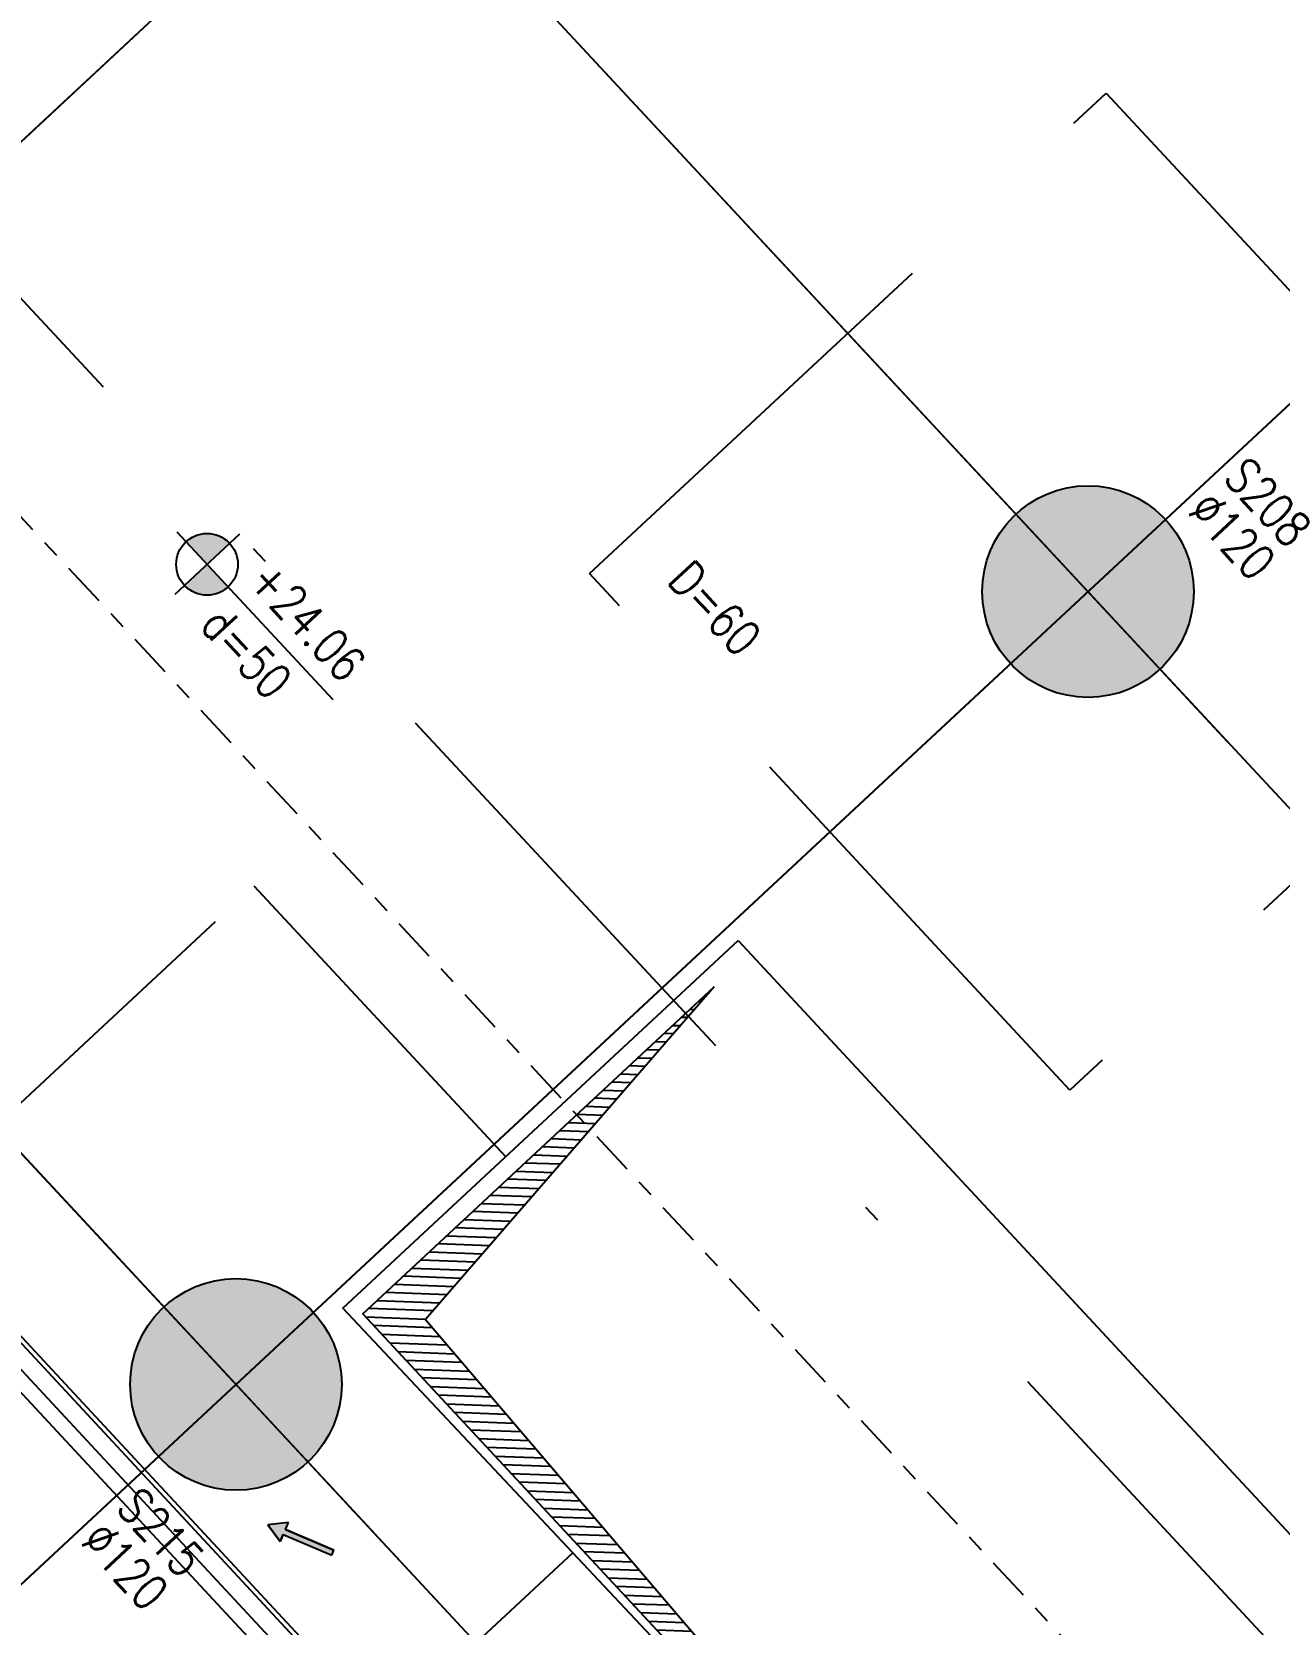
# Model space of a CAD drawing. Header units: inches. Extents: x 400392 to 401495, y 4543971 to 4544133.
# Drawn here: x 400490.23 to 400497.3, y 4544002.9 to 4544011.93 of the extents above; entities that cross this region are included whole.
import ezdxf

# ---------------------------------------------------------------- set-up
doc = ezdxf.new("R2010")
doc.units = ezdxf.units.IN
doc.header["$MEASUREMENT"] = 0
for name, pattern in [('AKS', [3, 2.5, -0.25, 0, -0.25]), ('CENTER', [2, 1.25, -0.25, 0.25, -0.25]), ('CONTINU', [0]), ('DASHDOT2', [0.5, 0.25, -0.125, 0, -0.125]), ('HIDDEN', [0.375, 0.25, -0.125])]:
    doc.linetypes.add(name, pattern=pattern)
doc.layers.add('A-DETL-GENF', color=92, linetype='Continuous', lineweight=9)
for name, color, linetype in [('aks prota', 2, 'AKS'), ('boşluk prota', 2, 'Continuous'), ('boşluk taraması prota', 252, 'Continuous'), ('kiriş prota', 6, 'Continuous'), ('kolon prota', 1, 'Continuous'), ('kolon tarama prota', 252, 'Continuous'), ('lkolon prota', 4, 'Continuous'), ('PRT-AL-TUNEL_EKSENI', 14, 'DASHDOT2'), ('skesit prota', 7, 'Continuous'), ('st-s_level (kot)', 6, 'Continuous'), ('st-s_levelmark (kot işareti)', 4, 'Continuous'), ('temel prota', 6, 'Continuous'), ('tkolon prota', 6, 'Continuous')]:
    doc.layers.add(name, color=color, linetype=linetype)
doc.styles.add('OLCU', font='romanstw.shx')
doc.styles.add('tkolon', font='romanstw.shx')

# ---------------------------------------------------------------- blocks, each defined once
blk = doc.blocks.new('+24.06 mekanik')
at = {"layer": 'kolon tarama prota'}
blk.add_hatch(color=253, dxfattribs=at).paths.add_polyline_path([(98749.47270859327, 182548.925664247), (98749.47270859327, 182666.925664247), (98787.56765244828, 182644.9315381576), (98937.01734024037, 182903.7859905888), (98963.01845017691, 182888.7742427677), (98813.56876238482, 182629.9197903365), (98851.66370623984, 182607.925664247)], flags=0)
at = {"layer": 'kolon tarama prota', "color": 253}
for p, q in [((114533.1414266164, 193490.4235080138), (93145.67981284576, 177951.523079527)), ((93197.93392177456, 177879.6014687271), (114585.3955355452, 193418.5018972139)), ((103396.8578221956, 185558.5966116774), (95389.51238363978, 179740.9196141368)), ((95405.18861631841, 179719.3431308968), (103412.5340548743, 185537.0201284374)), ((98937.01734024037, 182903.7859905888), (98787.56765244828, 182644.9315381576)), ((98787.56765244828, 182644.9315381576), (98937.01734024037, 182903.7859905888)), ((98813.56876238482, 182629.9197903365), (98963.01845017691, 182888.7742427677)), ((98813.56876238482, 182629.9197903365), (98963.01845017691, 182888.7742427677)), ((98963.01845017691, 182888.7742427677), (98937.01734024037, 182903.7859905888)), ((98963.01845017691, 182888.7742427677), (98937.01734024037, 182903.7859905888)), ((98787.56765244828, 182644.9315381576), (98749.47270859327, 182666.925664247)), ((98749.47270859327, 182666.925664247), (98749.47270859327, 182548.925664247)), ((98787.56765244828, 182644.9315381576), (98749.47270859327, 182666.925664247)), ((98749.47270859327, 182666.925664247), (98749.47270859327, 182548.925664247)), ((98749.47270859327, 182548.925664247), (98851.66370623984, 182607.925664247)), ((98851.66370623984, 182607.925664247), (98749.47270859327, 182548.925664247)), ((98851.66370623984, 182607.925664247), (98813.56876238482, 182629.9197903365)), ((98813.56876238482, 182629.9197903365), (98851.66370623984, 182607.925664247))]:
    blk.add_line(p, q, dxfattribs=at)
blk = doc.blocks.new('PLAN_KOT')
at = {"layer": 'st-s_levelmark (kot işareti)'}
h = blk.add_hatch(color=256, dxfattribs=at)
h.paths.add_polyline_path([(0, 17.5, 0.4142135623730951), (-17.5, 0), (0, 0)])
h.paths.add_polyline_path([(17.5, 0), (0, 0), (0, -17.5, 0.4142135623730951)])
for p, q in [((0, 25), (0, -25)), ((105, 0), (-25, 0))]:
    blk.add_line(p, q, dxfattribs=at)
blk.add_circle((0, 0), 17.5, dxfattribs=at)
at = {"layer": 'st-s_level (kot)', "color": 6, "style": 'OLCU', "width": 0.8}
for tag, p in [('KOT', (22.6700442370493, 9.780006943954504)), ('DÖŞEME_KALINLIĞI', (22.6700442370493, -27.62999305603444))]:
    blk.add_attdef(tag, p, '', height=20, dxfattribs=at)
blk = doc.blocks.new('A$C1a5ef8c2')
at = {"layer": 'boşluk taraması prota', "ltscale": 2}
h = blk.add_hatch(dxfattribs=at)
h.set_pattern_fill('ANSI31', color=256, scale=0.03000000000073284, angle=-47.07600604191619, style=0)
h.set_pattern_definition([(357.9239939580838, (-678.8900449503562, 264.1477719303221), (0.003450451556188631, 0.09518748281418962), [])])
h.paths.add_polyline_path([(102.5059309839853, 31.89053039252758), (100.8679428175674, 30.00374414864928), (104.5296180892037, 25.7180956909433), (100.5129174432368, 30.03695198334754)])
at = {"layer": 'kolon tarama prota'}
h = blk.add_hatch(color=256, dxfattribs=at)
h.dxf.hatch_style = 1
edge = h.paths.add_edge_path()
edge.add_arc((104.6261139531853, 34.13141215592623), 0.6000000000123112, -47.07600604191619, 312.9239939580838)
h = blk.add_hatch(color=256, dxfattribs=at)
h.dxf.hatch_style = 1
edge = h.paths.add_edge_path()
edge.add_arc((99.79294541943818, 29.63638155907393), 0.6000000000123112, -47.07600604191619, 312.9239939580838)
at = {"layer": 'aks prota', "ltscale": 10}
for p, q in [((125.9183315315167, 11.23695505224168), (12.92276693996973, 132.7325924355537)), ((125.9183315312839, 11.23695505224168), (12.92276693950407, 132.732592433691)), ((125.9183315293049, 11.23695505503565), (12.92276694171596, 132.732592433691)), ((125.9183315291302, 11.23695505317301), (12.92276694171596, 132.7325924346223)), ((124.0616133200238, 13.23334458656609), (12.9227669412503, 132.732592433691)), ((121.0854302718071, 6.742173030972481), (8.08986567996908, 128.2378104133531)), ((121.0854302699445, 6.742173034697771), (8.089865682297386, 128.2378104142845)), ((121.0854302697117, 6.742173032835126), (8.089865682297386, 128.2378104142845)), ((119.2287120601395, 8.738562566228211), (8.089865681366064, 128.2378104142845)), ((121.0854302710504, 6.742173031903803), (8.089865679503419, 128.2378104142845)), ((113.3724150370108, 24.72663605585694), (29.32497509813402, 115.0965308621526)), ((113.3724150371272, 24.72663605492562), (29.32497509865789, 115.0965308621526)), ((108.5395137761952, 20.23185403458774), (24.49207383778412, 110.6017488418147)), ((85.06149222014938, 24.11579839978367), (110.5939569500624, 47.86192208528519)), ((85.06149221968371, 24.11579839885235), (110.593956950237, 47.86192208528519)), ((85.0614922210807, 24.1157983969897), (110.593956951343, 47.86192208342254)), ((85.28037582116667, 24.31932867877185), (110.593956950237, 47.86192208528519)), ((85.28037582256366, 24.31932867784053), (110.5939569511684, 47.86192208342254)), ((89.13051547767827, 19.71995590161532), (114.6733168241917, 43.47569303400815)), ((89.13051547727082, 19.719955900684), (114.6733168243663, 43.47569303400815)), ((89.13051547738723, 19.71995589789003), (114.6733168260544, 43.47569303307682)), ((89.35973569680937, 19.93309962656349), (114.6733168254141, 43.4756930321455)), ((89.35973569529597, 19.93309962842613), (114.6733168243663, 43.47569303400815))]:
    blk.add_line(p, q, dxfattribs=at)
at = {"layer": 'boşluk prota', "ltscale": 0.05}
blk.add_lwpolyline([(102.5059309839853, 31.89053039252758), (100.8679428175674, 30.00374414864928), (104.5296180892037, 25.7180956909433), (100.5129174432368, 30.03695198334754)], close=True, dxfattribs=at)
at = {"layer": 'kiriş prota'}
blk.add_lwpolyline([(102.6415879852721, 32.153260496445), (106.7944941466558, 27.68795265164226), (104.5772203012602, 25.62580362800509), (100.3994090720662, 30.0682379975915)], close=True, dxfattribs=at)
at = {"layer": 'kolon prota', "color": 1}
for centre in [(104.6261139531853, 34.13141215592623), (99.79294541943818, 29.63638155907393)]:
    blk.add_circle(centre, 0.6000000000123112, dxfattribs=at)
at = {"layer": 'PRT-AL-TUNEL_EKSENI', "ltscale": 10}
blk.add_line((10.50631630996941, 130.4852014249191), (123.5018809015164, 8.989564041607082), dxfattribs=at)
at = {"layer": 'skesit prota', "linetype": 'CENTER', "ltscale": 0.2}
blk.add_lwpolyline([(6.701283006987069, 133.3384129730985), (120.2835629340843, 11.2119246898219)], dxfattribs=at)
at = {"layer": 'temel prota', "linetype": 'HIDDEN', "ltscale": 10}
blk.add_lwpolyline([(104.7283070554258, 36.95773427188396), (107.4524173715035, 34.02870320435613), (104.5233863039175, 31.30459288787097), (101.7992759878398, 34.2336239553988)], close=True, dxfattribs=at)
for points in [[(97.84686176799005, 30.55772837623954), (99.89540579495952, 32.46295224968344), (101.3234358463087, 30.92749887239188)], [(101.7032764684991, 28.68178346101195), (99.69048504438251, 26.80981086660177), (98.09347522212192, 28.52695549186319)]]:
    blk.add_lwpolyline(points, dxfattribs=at)
at = {"layer": 'A-DETL-GENF', "xscale": 0.001000000000024428, "yscale": 0.001000000000024428, "zscale": 0.001000000000024428, "rotation": 276.923993958082}
blk.add_blockref('+24.06 mekanik', (-93.14853458531434, 104.8627004241571), dxfattribs=at)
at = {"layer": 'st-s_level (kot)', "linetype": 'CONTINU', "ltscale": 0.1, "xscale": 0.01000000000024428, "yscale": 0.01000000000024428, "zscale": 0.01000000000024428, "rotation": 312.9239939580838}
blk.add_blockref('PLAN_KOT', (99.62944831931964, 34.28596504405141), dxfattribs=at).add_auto_attribs({'KOT': '+24.06', 'DÖŞEME_KALINLIĞI': 'd=50'})
at = {"layer": 'lkolon prota', "style": 'tkolon', "width": 0.8}
for p in [(105.1841250114958, 34.58151037525386), (98.90397507185116, 28.74073202628642)]:
    blk.add_text('%%C120', height=0.2000000000048855, rotation=312.9239939495117, dxfattribs=at).set_placement(p)
at = {"layer": 'st-s_level (kot)', "color": 6, "style": 'OLCU', "width": 0.8}
for tag, p, rotation in [('D=60', (41.41703286580741, 99.58001939486712), 312.9239939495117), ('D=60', (34.91377208690392, 96.88071346003562), 312.9239939495117), ('D=60', (41.72404787596315, 89.55813579354435), 312.9239939495117), ('D=60', (74.07240101491334, 82.3654021685943), 276.923994085215), ('D=90', (58.45173784665531, 80.89350863266736), 312.9239939495117), ('D=60', (82.06995531456778, 73.76825603935868), 276.923994085215), ('D=60', (66.16953595646191, 72.69707751180977), 312.9239939495117), ('D=60', (59.52860149176558, 70.14633769541979), 312.9239939495117), ('D=60', (74.28302203526255, 63.91414567641914), 312.9239939495117), ('D=60', (67.52317142457468, 61.55037755891681), 312.9239939495117), ('D=60', (81.90516735991696, 55.7777361664921), 312.9239939495117), ('D=60', (75.51774133963045, 52.95441743545234), 312.9239939495117), ('D=60', (83.51231125422055, 44.35845731198788), 312.9239939495117), ('D=60', (93.86754728655796, 42.95339011400938), 312.9239939495117), ('D=60', (102.2343588467338, 34.1871841000393), 312.9239939495117), ('D=60', (95.21837176603731, 31.80971260089427), 312.9239939495117), ('D=60', (99.28763992898166, 27.66433198004961), 312.9239939495117), ('+22.51', (112.2286650243332, 23.93479506019503), 312.9239939495117), ('+20.81', (108.5519845855888, 21.49965451750904), 312.9239939495117), ('D=80', (97.11668090563035, 17.52580411545932), 312.9239939495117)]:
    blk.add_attdef(tag, p, '', height=0.2000000000048856, rotation=rotation, dxfattribs=at)
at = {"layer": 'tkolon prota', "style": 'tkolon', "width": 0.8}
for s, p in [('S208', (105.386944308586, 34.77063402999192)), ('S215', (99.10679436894134, 28.92985568102449))]:
    blk.add_text(s, height=0.2000000000048855, rotation=312.9239939495117, dxfattribs=at).set_placement(p)

msp = doc.modelspace()

# ---------------------------------------------------------------- hatches: boundary and pattern name
at = {"layer": 'boşluk taraması prota', "ltscale": 2}
h = msp.add_hatch(dxfattribs=at)
h.set_pattern_fill('ANSI31', color=256, scale=0.03000000000073284, angle=-47.07600604191619, style=0)
h.set_pattern_definition([(357.9239939580838, (399712.7022525048, 4544238.76790596), (0.003450451556188631, 0.09518748281418962), [])])
h.paths.add_polyline_path([(400494.0982284392, 4544006.510664422), (400492.4602402727, 4544004.623878178), (400496.1219155444, 4544000.33822972), (400492.1052148984, 4544004.657086013)])
at = {"layer": 'kolon tarama prota'}
h = msp.add_hatch(color=256, dxfattribs=at)
h.dxf.hatch_style = 1
edge = h.paths.add_edge_path()
edge.add_arc((400496.2184114084, 4544008.751546185), 0.6000000000123112, -47.07600604191619, 312.9239939580838)
h = msp.add_hatch(color=256, dxfattribs=at)
h.dxf.hatch_style = 1
edge = h.paths.add_edge_path()
edge.add_arc((400491.3852428746, 4544004.256515589), 0.6000000000123112, -47.07600604191619, 312.9239939580838)

# ---------------------------------------------------------------- linework, layer by layer
at = {"layer": 'aks prota', "ltscale": 10}
for p, q in [((400517.5106289865, 4543985.857089082), (400404.5150643947, 4544107.352726463)), ((400517.5106289867, 4543985.857089082), (400404.5150643951, 4544107.352726465)), ((400517.5106289845, 4543985.857089085), (400404.5150643969, 4544107.352726463)), ((400517.5106289843, 4543985.857089083), (400404.5150643969, 4544107.352726464)), ((400515.6539107752, 4543987.853478616), (400404.5150643964, 4544107.352726463)), ((400512.6777277262, 4543981.362307061), (400399.6821631347, 4544102.857944444)), ((400512.677727727, 4543981.362307061), (400399.6821631351, 4544102.857944443)), ((400512.6777277251, 4543981.362307064), (400399.6821631375, 4544102.857944444)), ((400512.6777277249, 4543981.362307062), (400399.6821631375, 4544102.857944444)), ((400510.8210095153, 4543983.358696596), (400399.6821631365, 4544102.857944444)), ((400504.9647124922, 4543999.346770085), (400420.9172725533, 4544089.716664892)), ((400504.9647124923, 4543999.346770084), (400420.9172725538, 4544089.716664892)), ((400500.1318112314, 4543994.851988064), (400416.084371293, 4544085.221882871)), ((400476.6537896749, 4543998.735932428), (400502.1862544054, 4544022.482056115)), ((400476.6537896753, 4543998.735932429), (400502.1862544052, 4544022.482056115)), ((400476.6537896763, 4543998.735932427), (400502.1862544065, 4544022.482056113)), ((400476.8726732777, 4543998.939462707), (400502.1862544063, 4544022.482056113)), ((400476.8726732763, 4543998.939462708), (400502.1862544054, 4544022.482056115)), ((400480.7228129329, 4543994.340089931), (400506.2656142794, 4544018.095827064)), ((400480.7228129325, 4543994.34008993), (400506.2656142795, 4544018.095827064)), ((400480.7228129326, 4543994.340089927), (400506.2656142812, 4544018.095827063)), ((400480.952033152, 4543994.553233656), (400506.2656142806, 4544018.095827062)), ((400480.9520331505, 4543994.553233658), (400506.2656142795, 4544018.095827064))]:
    msp.add_line(p, q, dxfattribs=at)
at = {"layer": 'boşluk prota', "ltscale": 0.05}
msp.add_lwpolyline([(400494.0982284392, 4544006.510664422), (400492.4602402727, 4544004.623878178), (400496.1219155444, 4544000.33822972), (400492.1052148984, 4544004.657086013)], close=True, dxfattribs=at)
at = {"layer": 'kiriş prota'}
msp.add_lwpolyline([(400494.2338854405, 4544006.773394526), (400498.3867916018, 4544002.308086681), (400496.1695177564, 4544000.245937658), (400491.9917065272, 4544004.688372027)], close=True, dxfattribs=at)
at = {"layer": 'kolon prota', "color": 1}
for centre in [(400496.2184114084, 4544008.751546185), (400491.3852428746, 4544004.256515589)]:
    msp.add_circle(centre, 0.6000000000123112, dxfattribs=at)
at = {"layer": 'PRT-AL-TUNEL_EKSENI', "ltscale": 10}
msp.add_line((400402.0986137651, 4544105.105335454), (400515.0941783567, 4543983.609698071), dxfattribs=at)
at = {"layer": 'skesit prota', "linetype": 'CENTER', "ltscale": 0.2}
msp.add_lwpolyline([(400398.2935804622, 4544107.958547003), (400511.8758603893, 4543985.832058719)], dxfattribs=at)
at = {"layer": 'temel prota', "linetype": 'HIDDEN', "ltscale": 10}
msp.add_lwpolyline([(400496.3206045106, 4544011.577868301), (400499.0447148267, 4544008.648837234), (400496.1156837591, 4544005.924726917), (400493.391573443, 4544008.853757985)], close=True, dxfattribs=at)
for points in [[(400489.4391592232, 4544005.177862406), (400491.4877032501, 4544007.083086279), (400492.9157333015, 4544005.547632902)], [(400493.2955739237, 4544003.301917491), (400491.2827824996, 4544001.429944896), (400489.6857726773, 4544003.147089521)]]:
    msp.add_lwpolyline(points, dxfattribs=at)

# ---------------------------------------------------------------- block references
msp.add_blockref('A$C1a5ef8c2', (400391.5922974552, 4543974.62013403))
at = {"layer": 'A-DETL-GENF', "xscale": 0.001000000000024428, "yscale": 0.001000000000024428, "zscale": 0.001000000000024428, "rotation": 276.923993958082}
msp.add_blockref('+24.06 mekanik', (400298.4437628699, 4544079.482834454), dxfattribs=at)
at = {"layer": 'st-s_level (kot)', "linetype": 'CONTINU', "ltscale": 0.1, "xscale": 0.01000000000024428, "yscale": 0.01000000000024428, "zscale": 0.01000000000024428, "rotation": 312.9239939580838}
msp.add_blockref('PLAN_KOT', (400491.2217457745, 4544008.906099074), dxfattribs=at).add_auto_attribs({'KOT': '+24.06', 'DÖŞEME_KALINLIĞI': 'd=50'})

# ---------------------------------------------------------------- texts
at = {"layer": 'lkolon prota', "style": 'tkolon', "width": 0.8}
for p in [(400496.7764224667, 4544009.201644405), (400490.496272527, 4544003.360866056)]:
    msp.add_text('%%C120', height=0.2000000000048855, rotation=312.9239939495117, dxfattribs=at).set_placement(p)
at = {"layer": 'st-s_level (kot)', "color": 6, "style": 'OLCU', "width": 0.8}
msp.add_attdef('D=60', (400493.8266563019, 4544008.80731813), '', height=0.2000000000048856, rotation=312.9239939495117, dxfattribs=at)
at = {"layer": 'tkolon prota', "style": 'tkolon', "width": 0.8}
for s, p in [('S208', (400496.9792417638, 4544009.39076806)), ('S215', (400490.6990918241, 4544003.549989711))]:
    msp.add_text(s, height=0.2000000000048855, rotation=312.9239939495117, dxfattribs=at).set_placement(p)

doc.saveas('drawing.dxf')
